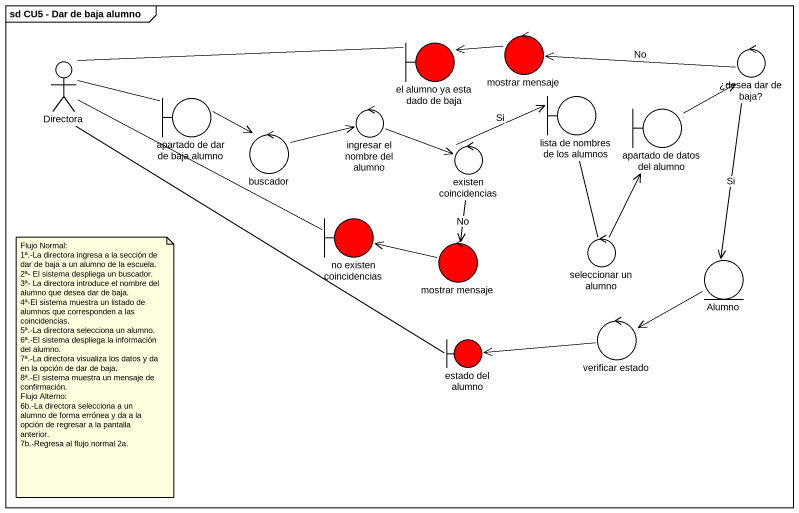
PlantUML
@startuml
mainframe sd CU5 - Dar de baja alumno
boundary "el alumno ya esta dado de baja" as el_alumno_ya_esta_dado_de #FF0000
control "mostrar mensaje" as mostrar_mensaje #FF0000
control "¿desea dar de baja?" as desea_dar_de_baja
actor Directora
boundary "apartado de dar de baja alumno" as apartado_de_dar_de_baja
control buscador
control "ingresar el nombre del alumno" as ingresar_el_nombre_del
boundary "lista de nombres de los alumnos" as lista_de_nombres_de_los
boundary "apartado de datos del alumno" as apartado_de_datos_del_alumno
control "existen coincidencias" as existen_coincidencias
boundary "no existen coincidencias" as no_existen_coincidencias #FF0000
control "mostrar mensaje" as mostrar_mensaje_2 #FF0000
control "seleccionar un alumno" as seleccionar_un_alumno
entity Alumno
control "verificar estado" as verificar_estado
boundary "estado del alumno" as estado_del_alumno #FF0000
el_alumno_ya_esta_dado_de -left- Directora
mostrar_mensaje -left-> el_alumno_ya_esta_dado_de
desea_dar_de_baja -left-> mostrar_mensaje : No
desea_dar_de_baja --> Alumno : Si
Directora -right- apartado_de_dar_de_baja
apartado_de_dar_de_baja -right-> buscador
buscador -right-> ingresar_el_nombre_del
ingresar_el_nombre_del -right-> existen_coincidencias
lista_de_nombres_de_los -- seleccionar_un_alumno
apartado_de_datos_del_alumno -up-> desea_dar_de_baja
existen_coincidencias -right-> lista_de_nombres_de_los : Si
existen_coincidencias --> mostrar_mensaje_2 : No
no_existen_coincidencias -left- Directora
mostrar_mensaje_2 -left-> no_existen_coincidencias
seleccionar_un_alumno -up-> apartado_de_datos_del_alumno
Alumno -left-> verificar_estado
verificar_estado -left-> estado_del_alumno
estado_del_alumno -up- Directora
note as N1
  Flujo Normal:
  1ª.-La directora ingresa a la sección de dar de baja a un alumno de la escuela.
  2ª- El sistema despliega un buscador.
  3ª- La directora introduce el nombre del alumno que desea dar de baja.
  4ª-El sistema muestra un listado de alumnos que corresponden a las coincidencias.
  5ª.-La directora selecciona un alumno.
  6ª.-El sistema despliega la información del alumno.
  7ª.-La directora visualiza los datos y da en la opción de dar de baja.
  8ª.-El sistema muestra un mensaje de confirmación.
  Flujo Alterno:
  6b.-La directora selecciona a un alumno de forma errónea y da a la opción de regresar a la pantalla anterior.
  7b.-Regresa al flujo normal 2a.
end note
@enduml
